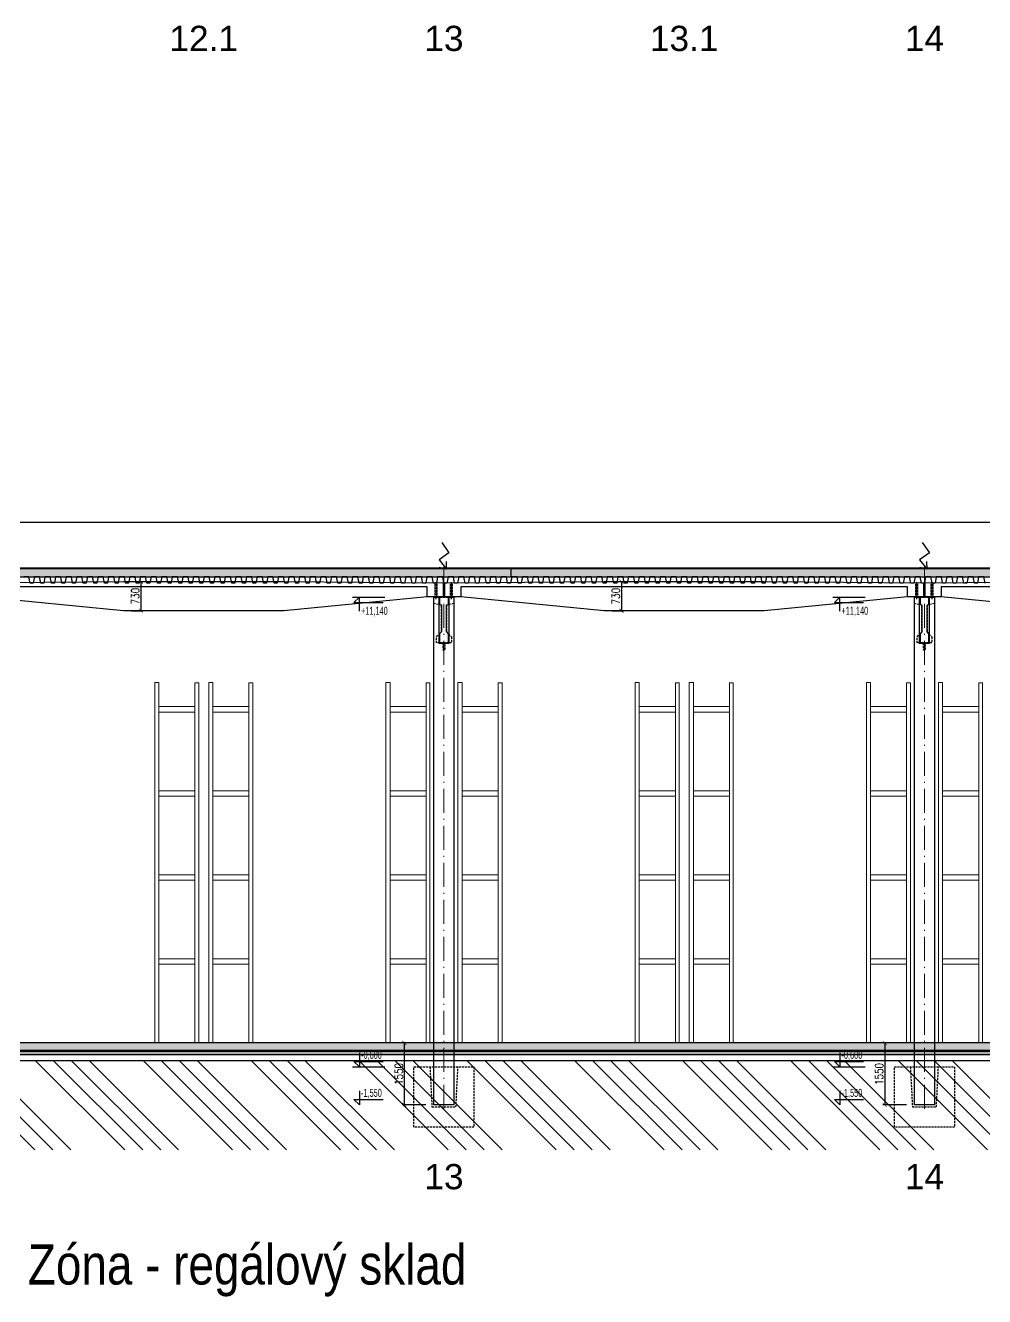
# Model space of a CAD drawing. Header units: millimetres. Extents: x 325046 to 1268204, y 1875583 to 2761998.
# Drawn here: x 839626 to 863581, y 2377186 to 2408947 of the extents above; entities that cross this region are included whole.
import ezdxf
from ezdxf.enums import TextEntityAlignment as Align

# ---------------------------------------------------------------- set-up
doc = ezdxf.new("R2010")
doc.units = ezdxf.units.MM
doc.header["$LTSCALE"] = 100
doc.header["$PDMODE"] = 65
for name, pattern in [('ACAD_ISO10W100', [18.5, 12, -3, 0.5, -3]), ('DASHDOT', [1, 0.5, -0.25, 0, -0.25]), ('DASHED', [0.75, 0.5, -0.25]), ('DIVIDE', [31.75, 12.7, -6.35, 0, -6.35, 0, -6.35])]:
    doc.linetypes.add(name, pattern=pattern)
for name, color, linetype in [('005', 9, 'Continuous'), ('025', 1, 'Continuous'), ('030', 7, 'Continuous'), ('035', 7, 'Continuous'), ('050', 4, 'Continuous'), ('KOTY', 2, 'Continuous'), ('kóty 100', 5, 'Continuous'), ('Sloupy', 7, 'Continuous'), ('ŠRAF-TERÉN', 34, 'Continuous'), ('ŽB - MONOLIT', 4, 'Continuous')]:
    doc.layers.add(name, color=color, linetype=linetype)
for name, color, linetype, lineweight, true_color in [('IZOLACE - H', 7, 'Continuous', 9, 0x525252), ('PŘÍČKY - SDK', 7, 'Continuous', 30, 0x6a1174), ('TECH - regaly', 7, 'Continuous', 9, 0xa98b7e), ('TECH - Zóny', 7, 'DIVIDE', 15, 0x33843e), ('TRAPÉZ -  KRYTINA', 7, 'Continuous', 25, 0x005875)]:
    doc.layers.add(name, color=color, linetype=linetype, lineweight=lineweight, true_color=true_color)
for name, color, linetype, true_color in [('Izolace tepelná', 7, 'Continuous', 0xfdf0ce), ('Popis OS', 7, 'Continuous', 0xbd0a5d), ('Příprava na dock', 7, 'Continuous', 0x616161), ('ŽB - Šraf-monol', 7, 'Continuous', 0x6bc2a4)]:
    doc.layers.add(name, color=color, linetype=linetype, true_color=true_color)
doc.layers.add('Objekty - osy', color=5, linetype='ACAD_ISO10W100', lineweight=20)
doc.styles.add('ARIAL NARROW', font='ARIALN.TTF')
doc.styles.add('ARIL-TENKÝ', font='arial.ttf')
doc.styles.add('ROMANS', font='romans.shx', dxfattribs={"width": 0.8})
doc.dimstyles.new('EXT_10', dxfattribs={"dimscale": 100, "dimtxt": 2, "dimasz": 1, "dimexe": 0.5, "dimexo": 2, "dimgap": 0.4, "dimtad": 1, "dimdec": 0, "dimzin": 0, "dimdsep": 46, "dimtxsty": 'ROMANS', "dimblk": 'ARCHTICK', "dimcen": 2, "dimclrd": 256, "dimclre": 256, "dimclrt": 7, "dimadec": 0, "dimazin": 0, "dimtfac": 0.5, "dimtdec": 0, "dimtix": 1, "dimtmove": 2, "dimatfit": 3, "dimldrblk": 'ARCHTICK', "dimfxl": 1, "dimtvp": 93.75, "dimtolj": 1, "dimtzin": 0, "dimarcsym": 0})

# ---------------------------------------------------------------- blocks, each defined once
blk = doc.blocks.new('L1_PO')
at = {"layer": '005', "linetype": 'DASHDOT', "ltscale": 0.5}
for points in [[(2900232, -5311663), (2900232, -5311223)], [(2911852, -5311663), (2911852, -5311223)]]:
    blk.add_lwpolyline(points, dxfattribs=at)
at = {"layer": '030'}
blk.add_lwpolyline([(2904042, -5311223), (2908042, -5311223), (2912022, -5311253), (2912022, -5311603), (2911622, -5311603), (2908042, -5311953), (2904042, -5311953), (2900462, -5311603), (2900062, -5311603), (2900062, -5311253)], close=True, dxfattribs=at)
blk.add_lwpolyline([(2911622, -5311603), (2911622, -5311353), (2900462, -5311353), (2900462, -5311603)], dxfattribs=at)
blk.add_lwpolyline([(2911622, -5311603), (2911622, -5311353), (2900462, -5311353), (2900462, -5311603)], dxfattribs=at)
at = {"layer": '035', "linetype": 'DASHED', "ltscale": 0.5}
for points in [[(2900207, -5311603), (2900207, -5311252)], [(2900257, -5311603), (2900257, -5311252)], [(2911827, -5311603), (2911827, -5311252)], [(2911877, -5311603), (2911877, -5311252)]]:
    blk.add_lwpolyline(points, dxfattribs=at)
blk = doc.blocks.new('HLAVIVE 5 PO')
at = {"layer": 'Příprava na dock', "linetype": 'DASHED'}
blk.add_lwpolyline([(2345597, -5228059), (2345597, -5226559), (2347097, -5226559), (2347097, -5228059)], close=True, dxfattribs=at)
blk.add_lwpolyline([(2345997, -5226559), (2346047, -5227559), (2346647, -5227559), (2346697, -5226559)], dxfattribs=at)
blk = doc.blocks.new('HROMOSVOD')
at = {"layer": 'Sloupy'}
for p, q in [((-215544, -3763603), (-215365, -3763858)), ((-215365, -3763858), (-215611, -3764037)), ((-215611, -3764037), (-215422, -3764264)), ((-215422, -3764264), (-215605, -3764227)), ((-215422, -3764264), (-215425, -3764077))]:
    blk.add_line(p, q, dxfattribs=at)
blk = doc.blocks.new('_ARCHTICK')
at = {"color": 0, "linetype": 'ByBlock', "const_width": 0.15}
blk.add_lwpolyline([(-0.5, -0.5), (0.5, 0.5)], dxfattribs=at)
blk = doc.blocks.new('*D713')
at = {"layer": 'Defpoints', "color": 0, "transparency": 16777216}
for p in [(849829, 2383523), (849089, 2381973), (849829, 2381973)]:
    blk.add_point(p, dxfattribs=at)
at = {"layer": 'KOTY', "lineweight": -2, "transparency": 16777216}
for p, q in [((849629, 2383523), (849039, 2383523)), ((849089, 2383523), (849089, 2381973)), ((849629, 2381973), (849039, 2381973))]:
    blk.add_line(p, q, dxfattribs=at)
at = {"layer": 'KOTY', "lineweight": -2, "transparency": 16777216, "xscale": 100, "yscale": 100, "zscale": 100}
for p, rotation in [((849089, 2383523), 90), ((849089, 2381973), 270)]:
    blk.add_blockref('_ARCHTICK', p, dxfattribs=dict(at, rotation=rotation))
at = {"layer": 'KOTY', "color": 7, "transparency": 16777216, "insert": (848949, 2382748), "char_height": 200, "attachment_point": 5, "rotation": 90, "style": 'ROMANS'}
blk.add_mtext('\\A1;1550', dxfattribs=at)
blk = doc.blocks.new('*D714')
at = {"layer": 'Defpoints', "color": 0, "transparency": 16777216}
for p in [(854079, 2395053), (854079, 2394323), (854510, 2394323)]:
    blk.add_point(p, dxfattribs=at)
at = {"layer": 'KOTY', "lineweight": -2, "transparency": 16777216}
for p, q in [((854279, 2395053), (854560, 2395053)), ((854510, 2395053), (854510, 2394323)), ((854279, 2394323), (854560, 2394323))]:
    blk.add_line(p, q, dxfattribs=at)
at = {"layer": 'KOTY', "lineweight": -2, "transparency": 16777216, "xscale": 100, "yscale": 100, "zscale": 100}
for p, rotation in [((854510, 2395053), 90), ((854510, 2394323), 270)]:
    blk.add_blockref('_ARCHTICK', p, dxfattribs=dict(at, rotation=rotation))
at = {"layer": 'KOTY', "color": 7, "transparency": 16777216, "insert": (854370, 2394688), "char_height": 200, "attachment_point": 5, "rotation": 90, "style": 'ROMANS'}
blk.add_mtext('\\A1;730', dxfattribs=at)
blk = doc.blocks.new('*D715')
at = {"layer": 'Defpoints', "color": 0, "transparency": 16777216}
for p in [(842079, 2395053), (842079, 2394323), (842510, 2394323)]:
    blk.add_point(p, dxfattribs=at)
at = {"layer": 'KOTY', "lineweight": -2, "transparency": 16777216}
for p, q in [((842279, 2395053), (842560, 2395053)), ((842510, 2395053), (842510, 2394323)), ((842279, 2394323), (842560, 2394323))]:
    blk.add_line(p, q, dxfattribs=at)
at = {"layer": 'KOTY', "lineweight": -2, "transparency": 16777216, "xscale": 100, "yscale": 100, "zscale": 100}
for p, rotation in [((842510, 2395053), 90), ((842510, 2394323), 270)]:
    blk.add_blockref('_ARCHTICK', p, dxfattribs=dict(at, rotation=rotation))
at = {"layer": 'KOTY', "color": 7, "transparency": 16777216, "insert": (842370, 2394688), "char_height": 200, "attachment_point": 5, "rotation": 90, "style": 'ROMANS'}
blk.add_mtext('\\A1;730', dxfattribs=at)
blk = doc.blocks.new('*D720')
at = {"layer": 'Defpoints', "color": 0, "transparency": 16777216}
for p in [(861829, 2383523), (861089, 2381973), (861829, 2381973)]:
    blk.add_point(p, dxfattribs=at)
at = {"layer": 'KOTY', "lineweight": -2, "transparency": 16777216}
for p, q in [((861629, 2383523), (861039, 2383523)), ((861089, 2383523), (861089, 2381973)), ((861629, 2381973), (861039, 2381973))]:
    blk.add_line(p, q, dxfattribs=at)
at = {"layer": 'KOTY', "lineweight": -2, "transparency": 16777216, "xscale": 100, "yscale": 100, "zscale": 100}
for p, rotation in [((861089, 2383523), 90), ((861089, 2381973), 270)]:
    blk.add_blockref('_ARCHTICK', p, dxfattribs=dict(at, rotation=rotation))
at = {"layer": 'KOTY', "color": 7, "transparency": 16777216, "insert": (860949, 2382748), "char_height": 200, "attachment_point": 5, "rotation": 90, "style": 'ROMANS'}
blk.add_mtext('\\A1;1550', dxfattribs=at)

msp = doc.modelspace()

# ---------------------------------------------------------------- hatches: boundary and pattern name
at = {"layer": 'Izolace tepelná'}
h = msp.add_hatch(color=256, dxfattribs=at)
h.dxf.hatch_style = 1
h.paths.add_polyline_path([(839485.7, 2395373.1), (838407.2, 2395373.1), (838407.2, 2395173.1), (839485.7, 2395173.1)])
h.paths.add_polyline_path([(845485.7, 2395373.1), (839485.7, 2395373.1), (839485.7, 2395173.1), (845485.7, 2395173.1)])
h.paths.add_polyline_path([(851485.7, 2395373.1), (845485.7, 2395373.1), (845485.7, 2395173.1), (845543.5, 2395173.1), (851485.7, 2395173.1)])
h.paths.add_polyline_path([(851760.7, 2395373.1), (851485.7, 2395373.1), (851485.7, 2395173.1), (851760.7, 2395173.1)])
h = msp.add_hatch(color=256, dxfattribs=at)
h.dxf.hatch_style = 1
h.paths.add_polyline_path([(852735.7, 2395373.1), (851657.2, 2395373.1), (851657.2, 2395173.1), (852735.7, 2395173.1)])
h.paths.add_polyline_path([(858735.7, 2395373.1), (852735.7, 2395373.1), (852735.7, 2395173.1), (858735.7, 2395173.1)])
h.paths.add_polyline_path([(864735.7, 2395373.1), (858735.7, 2395373.1), (858735.7, 2395173.1), (858793.5, 2395173.1), (864735.7, 2395173.1)])
h.paths.add_polyline_path([(865010.7, 2395373.1), (864735.7, 2395373.1), (864735.7, 2395173.1), (865010.7, 2395173.1)])
at = {"layer": 'ŠRAF-TERÉN'}
h = msp.add_hatch(dxfattribs=at)
h.set_pattern_fill('ANSI34', color=256, scale=100, angle=90, style=0)
h.set_pattern_definition([(135, (-468487, -136844.4), (-1347.0384, -1347.0384), []), (135, (-468487, -136395.4), (-1347.0384, -1347.0384), []), (135, (-468487, -135946.3), (-1347.0384, -1347.0384), []), (135, (-468487, -135497.3), (-1347.0384, -1347.0384), [])])
h.paths.add_polyline_path([(706303.7, 2383073.1), (711878.7, 2383073.1), (711878.7, 2381723.1), (711328.7, 2381723.1), (711328.7, 2380848.7), (706803.7, 2380848.7), (706803.7, 2381723.1), (706303.7, 2381723.1)])
h.paths.add_polyline_path([(700798.2, 2382764.2), (704598.7, 2382923.1), (705312.2, 2382923.1), (705466.2, 2382724.7), (705803.7, 2382724.7), (705803.7, 2381723.1), (705303.7, 2381723.1), (705303.7, 2380848.7), (700798.2, 2380848.7)])
h.paths.add_polyline_path([(717828.7, 2383073.1), (717828.7, 2381723.1), (717328.7, 2381723.1), (717328.7, 2380848.7), (712828.7, 2380848.7), (712828.7, 2381723.1), (712278.7, 2381723.1), (712278.7, 2381763.1), (712278.7, 2381763.1), (712278.7, 2381883.1), (712278.7, 2383073.1)])
h.paths.add_polyline_path([(718078.7, 2383073.1), (718078.7, 2381723.1), (717828.7, 2381723.1), (717828.7, 2381763.1), (717838.7, 2381763.1), (717838.7, 2381883.1), (717837.8, 2383073.1)])
h.paths.add_polyline_path([(718078.7, 2383073.1), (718328.7, 2383073.1), (718328.7, 2381883.1), (718318.7, 2381883.1), (718318.7, 2381763.1), (718319.1, 2381723.1), (718078.7, 2381723.1)])
h.paths.add_polyline_path([(1017133.1, 2383073.1), (1017036.8, 2380848.7), (718828.7, 2380848.7), (718828.7, 2381723.1), (718328.7, 2381723.1), (718328.7, 2381763.1), (718328.7, 2381763.1), (718328.7, 2381883.1), (718328.7, 2383073.1)])
h.paths.add_polyline_path([(718428.7, 2381723.1), (718828.7, 2381723.1), (718828.7, 2380848.7), (718384.9, 2380848.7)], flags=17)
h.paths.add_polyline_path([(718078.7, 2381723.1), (718328.7, 2381723.1), (718328.7, 2380848.7), (718078.7, 2380848.7)])
h.paths.add_polyline_path([(717828.7, 2381723.1), (718078.7, 2381723.1), (718078.7, 2380848.7), (717828.7, 2380848.7)])
h.paths.add_polyline_path([(717328.7, 2381723.1), (717728.7, 2381723.1), (717772.4, 2380848.7), (717328.7, 2380848.7)], flags=17)
h.paths.add_polyline_path([(712378.7, 2381723.1), (712828.7, 2381723.1), (712828.7, 2380848.7), (712334.9, 2380848.7)], flags=17)
h.paths.add_polyline_path([(712078.7, 2381723.1), (712278.7, 2381723.1), (712278.7, 2380848.7), (712078.7, 2380848.7)])
h.paths.add_polyline_path([(711878.7, 2381723.1), (712078.7, 2381723.1), (712078.7, 2380848.7), (711878.7, 2380848.7)])
h.paths.add_polyline_path([(711328.7, 2381723.1), (711778.7, 2381723.1), (711822.4, 2380848.7), (711328.7, 2380848.7)], flags=17)
h.paths.add_polyline_path([(706403.7, 2381723.1), (706803.7, 2381723.1), (706803.7, 2380848.7), (706359.9, 2380848.7)], flags=17)
h.paths.add_polyline_path([(706078.7, 2381723.1), (706303.7, 2381723.1), (706303.7, 2380848.7), (706078.7, 2380848.7)])
h.paths.add_polyline_path([(705803.7, 2381723.1), (706078.7, 2381723.1), (706078.7, 2380848.7), (705803.7, 2380848.7)])
h.paths.add_polyline_path([(705303.7, 2381723.1), (705703.7, 2381723.1), (705747.4, 2380848.7), (705303.7, 2380848.7)], flags=17)
at = {"layer": 'ŽB - Šraf-monol'}
msp.add_hatch(color=256, dxfattribs=at).paths.add_polyline_path([(1018353.7, 2383523.1), (1018353.7, 2383343.1), (705803.7, 2383343.1), (705803.7, 2383523.1)])

# ---------------------------------------------------------------- linework, layer by layer
at = {"layer": '005', "linetype": 'DASHDOT', "ltscale": 0.5}
for points in [[(850078.7, 2393323.1), (850078.7, 2393573.1)], [(862078.7, 2393323.1), (862078.7, 2393573.1)]]:
    msp.add_lwpolyline(points, dxfattribs=at)
at = {"layer": '025', "linetype": 'DASHED'}
for points, const_width in [([(849888.7, 2394663.1), (849888.7, 2395003.1)], 20), ([(850268.7, 2394663.1), (850268.7, 2395003.1)], 20), ([(861888.7, 2394663.1), (861888.7, 2395003.1)], 20), ([(862268.7, 2394663.1), (862268.7, 2395003.1)], 20), ([(850078.7, 2393373.1), (850078.7, 2393523.1)], 25), ([(862078.7, 2393373.1), (862078.7, 2393523.1)], 25)]:
    msp.add_lwpolyline(points, dxfattribs=dict(at, const_width=const_width))
at = {"layer": '035', "linetype": 'DASHED'}
for points in [[(849828.7, 2394663.7), (850328.7, 2394663.7), (850328.7, 2394503.8), (850143.7, 2394464.8), (850143.7, 2393793.1), (850263.7, 2393673.1), (850263.7, 2393523.1), (849893.7, 2393523.1), (849893.7, 2393673.1), (850013.7, 2393793.1), (850013.7, 2394464.8), (849828.7, 2394503.8), (849828.7, 2394663.7)], [(861828.7, 2394663.7), (862328.7, 2394663.7), (862328.7, 2394503.8), (862143.7, 2394464.8), (862143.7, 2393793.1), (862263.7, 2393673.1), (862263.7, 2393523.1), (861893.7, 2393523.1), (861893.7, 2393673.1), (862013.7, 2393793.1), (862013.7, 2394464.8), (861828.7, 2394503.8), (861828.7, 2394663.7)]]:
    msp.add_lwpolyline(points, dxfattribs=at)
at = {"layer": '035', "ltscale": 0.5}
for points in [[(849828.7, 2394663.1), (849948.7, 2394663.1), (849948.7, 2393513.1), (850208.7, 2393513.1), (850208.7, 2394663.1), (850328.7, 2394663.1), (850328.7, 2381973.1), (849828.7, 2381973.1)], [(861828.7, 2394663.1), (861948.7, 2394663.1), (861948.7, 2393513.1), (862208.7, 2393513.1), (862208.7, 2394663.1), (862328.7, 2394663.1), (862328.7, 2381973.1), (861828.7, 2381973.1)]]:
    msp.add_lwpolyline(points, close=True, dxfattribs=at)
at = {"layer": '035', "linetype": 'DASHED'}
for points in [[(850048.7, 2393513.1), (850048.7, 2393353.1), (850108.7, 2393353.1), (850108.7, 2393513.1)], [(862048.7, 2393513.1), (862048.7, 2393353.1), (862108.7, 2393353.1), (862108.7, 2393513.1)]]:
    msp.add_lwpolyline(points, close=True, dxfattribs=at)
at = {"layer": '050'}
for points in [[(849968.7, 2394663.7), (849968.7, 2394474.3), (850013.7, 2394464.8), (850013.7, 2393793.1), (849968.7, 2393748.1), (849968.7, 2393523.1), (850188.7, 2393523.1), (850188.7, 2393748.1), (850143.7, 2393793.1), (850143.7, 2394464.8), (850188.7, 2394474.3), (850188.7, 2394663.7)], [(861968.7, 2394663.7), (861968.7, 2394474.3), (862013.7, 2394464.8), (862013.7, 2393793.1), (861968.7, 2393748.1), (861968.7, 2393523.1), (862188.7, 2393523.1), (862188.7, 2393748.1), (862143.7, 2393793.1), (862143.7, 2394464.8), (862188.7, 2394474.3), (862188.7, 2394663.7)]]:
    msp.add_lwpolyline(points, close=True, dxfattribs=at)
at = {"layer": 'IZOLACE - H', "linetype": 'ByBlock', "ltscale": 1000}
for p, q in [((838407.2, 2395393.1), (851760.7, 2395393.1)), ((851657.2, 2395393.1), (865010.7, 2395393.1))]:
    msp.add_line(p, q, dxfattribs=at)
at = {"layer": 'IZOLACE - H', "linetype": 'DASHED', "ltscale": 10, "const_width": 20}
for points in [[(838407.2, 2395383.1), (851760.7, 2395383.1)], [(851657.2, 2395383.1), (865010.7, 2395383.1)]]:
    msp.add_lwpolyline(points, dxfattribs=at)
at = {"layer": 'IZOLACE - H', "linetype": 'DASHED', "ltscale": 5, "const_width": 20, "flags": 128}
msp.add_lwpolyline([(705803.7, 2383323.1), (1018353.7, 2383323.1)], dxfattribs=at)
at = {"layer": 'IZOLACE - H', "linetype": 'ByBlock', "ltscale": 1000, "flags": 128}
for points in [[(705803.7, 2383333.1), (1018189, 2383333.1)], [(705803.7, 2383313.1), (1018353.7, 2383313.1)]]:
    msp.add_lwpolyline(points, dxfattribs=at)
at = {"layer": 'Izolace tepelná'}
for points in [[(851760.7, 2395173.1), (851760.7, 2395373.1), (838407.2, 2395373.1)], [(838407.2, 2395173.1), (851760.7, 2395173.1)], [(865010.7, 2395173.1), (865010.7, 2395373.1), (851657.2, 2395373.1)], [(851657.2, 2395173.1), (865010.7, 2395173.1)], [(1018353.7, 2383233.1), (705803.7, 2383233.1), (705803.7, 2383313.1)], [(705803.7, 2383313.1), (1018353.7, 2383313.1)]]:
    msp.add_lwpolyline(points, dxfattribs=at)
at = {"layer": 'KOTY'}
for p, q in [((847791.8, 2394663.1), (848601.3, 2394663.1)), ((859791.8, 2394663.1), (860601.3, 2394663.1)), ((847791.8, 2382923.1), (848601.3, 2382923.1)), ((859791.8, 2382923.1), (860601.3, 2382923.1))]:
    msp.add_line(p, q, dxfattribs=at)
at = {"layer": 'KOTY', "flags": 128}
for points in [[(847966.5, 2394312.2), (847966.5, 2394663.1), (847831.5, 2394528.1), (848556.5, 2394528.1)], [(859966.5, 2394312.2), (859966.5, 2394663.1), (859831.5, 2394528.1), (860556.5, 2394528.1)], [(847966.5, 2383274), (847966.5, 2382923.1), (847831.5, 2383058.1), (848556.5, 2383058.1)], [(859966.5, 2383274), (859966.5, 2382923.1), (859831.5, 2383058.1), (860556.5, 2383058.1)], [(847966.5, 2382324), (847966.5, 2381973.1), (847831.5, 2382108.1), (848556.5, 2382108.1)], [(859966.5, 2382324), (859966.5, 2381973.1), (859831.5, 2382108.1), (860556.5, 2382108.1)]]:
    msp.add_lwpolyline(points, dxfattribs=at)
at = {"layer": 'kóty 100'}
msp.add_line((1024720.1, 2396523.1), (705683.7, 2396523.1), dxfattribs=at)
at = {"layer": 'Objekty - osy', "ltscale": 0.5}
for points in [[(850078.7, 2395423.5), (850078.7, 2381773.1)], [(862078.7, 2395423.5), (862078.7, 2381773.1)]]:
    msp.add_lwpolyline(points, dxfattribs=at)
at = {"layer": 'PŘÍČKY - SDK'}
msp.add_line((705803.7, 2383230.5), (1018353.7, 2383230.5), dxfattribs=at)
at = {"layer": 'TECH - regaly', "linetype": 'ByBlock', "ltscale": 100}
for points in [[(842853.7, 2392526.3), (842957.3, 2392526.3), (842957.3, 2383523.1), (842853.7, 2383523.1)], [(843858.6, 2392522.6), (843953.7, 2392522.6), (843953.7, 2383523.1), (843858.6, 2383523.1)], [(844203.7, 2392526.3), (844307.3, 2392526.3), (844307.3, 2383523.1), (844203.7, 2383523.1)], [(845208.6, 2392522.6), (845303.7, 2392522.6), (845303.7, 2383523.1), (845208.6, 2383523.1)], [(848628.7, 2392526.3), (848732.3, 2392526.3), (848732.3, 2383523.1), (848628.7, 2383523.1)], [(849633.6, 2392522.6), (849728.7, 2392522.6), (849728.7, 2383523.1), (849633.6, 2383523.1)], [(850428.7, 2392526.3), (850532.3, 2392526.3), (850532.3, 2383523.1), (850428.7, 2383523.1)], [(851433.6, 2392522.6), (851528.7, 2392522.6), (851528.7, 2383523.1), (851433.6, 2383523.1)], [(854853.7, 2392526.3), (854957.3, 2392526.3), (854957.3, 2383523.1), (854853.7, 2383523.1)], [(855858.6, 2392522.6), (855953.7, 2392522.6), (855953.7, 2383523.1), (855858.6, 2383523.1)], [(856203.7, 2392526.3), (856307.3, 2392526.3), (856307.3, 2383523.1), (856203.7, 2383523.1)], [(857208.6, 2392522.6), (857303.7, 2392522.6), (857303.7, 2383523.1), (857208.6, 2383523.1)], [(860628.7, 2392526.3), (860732.3, 2392526.3), (860732.3, 2383523.1), (860628.7, 2383523.1)], [(861633.6, 2392522.6), (861728.7, 2392522.6), (861728.7, 2383523.1), (861633.6, 2383523.1)], [(862428.7, 2392526.3), (862532.3, 2392526.3), (862532.3, 2383523.1), (862428.7, 2383523.1)], [(863433.6, 2392522.6), (863528.7, 2392522.6), (863528.7, 2383523.1), (863433.6, 2383523.1)], [(842957.3, 2391930.1), (843858.6, 2391930.1), (843858.6, 2391791.9), (842957.3, 2391791.9)], [(844307.3, 2391930.1), (845208.6, 2391930.1), (845208.6, 2391791.9), (844307.3, 2391791.9)], [(848732.3, 2391930.1), (849633.6, 2391930.1), (849633.6, 2391791.9), (848732.3, 2391791.9)], [(850532.3, 2391930.1), (851433.6, 2391930.1), (851433.6, 2391791.9), (850532.3, 2391791.9)], [(854957.3, 2391930.1), (855858.6, 2391930.1), (855858.6, 2391791.9), (854957.3, 2391791.9)], [(856307.3, 2391930.1), (857208.6, 2391930.1), (857208.6, 2391791.9), (856307.3, 2391791.9)], [(860732.3, 2391930.1), (861633.6, 2391930.1), (861633.6, 2391791.9), (860732.3, 2391791.9)], [(862532.3, 2391930.1), (863433.6, 2391930.1), (863433.6, 2391791.9), (862532.3, 2391791.9)], [(842957.3, 2389821.9), (843858.6, 2389821.9), (843858.6, 2389692.3), (842957.3, 2389692.3)], [(844307.3, 2389821.9), (845208.6, 2389821.9), (845208.6, 2389692.3), (844307.3, 2389692.3)], [(848732.3, 2389821.9), (849633.6, 2389821.9), (849633.6, 2389692.3), (848732.3, 2389692.3)], [(850532.3, 2389821.9), (851433.6, 2389821.9), (851433.6, 2389692.3), (850532.3, 2389692.3)], [(854957.3, 2389821.9), (855858.6, 2389821.9), (855858.6, 2389692.3), (854957.3, 2389692.3)], [(856307.3, 2389821.9), (857208.6, 2389821.9), (857208.6, 2389692.3), (856307.3, 2389692.3)], [(860732.3, 2389821.9), (861633.6, 2389821.9), (861633.6, 2389692.3), (860732.3, 2389692.3)], [(862532.3, 2389821.9), (863433.6, 2389821.9), (863433.6, 2389692.3), (862532.3, 2389692.3)], [(842957.3, 2387722.3), (843858.6, 2387722.3), (843858.6, 2387592.7), (842957.3, 2387592.7)], [(844307.3, 2387722.3), (845208.6, 2387722.3), (845208.6, 2387592.7), (844307.3, 2387592.7)], [(848732.3, 2387722.3), (849633.6, 2387722.3), (849633.6, 2387592.7), (848732.3, 2387592.7)], [(850532.3, 2387722.3), (851433.6, 2387722.3), (851433.6, 2387592.7), (850532.3, 2387592.7)], [(854957.3, 2387722.3), (855858.6, 2387722.3), (855858.6, 2387592.7), (854957.3, 2387592.7)], [(856307.3, 2387722.3), (857208.6, 2387722.3), (857208.6, 2387592.7), (856307.3, 2387592.7)], [(860732.3, 2387722.3), (861633.6, 2387722.3), (861633.6, 2387592.7), (860732.3, 2387592.7)], [(862532.3, 2387722.3), (863433.6, 2387722.3), (863433.6, 2387592.7), (862532.3, 2387592.7)], [(842957.3, 2385622.7), (843858.6, 2385622.7), (843858.6, 2385493.1), (842957.3, 2385493.1)], [(844307.3, 2385622.7), (845208.6, 2385622.7), (845208.6, 2385493.1), (844307.3, 2385493.1)], [(848732.3, 2385622.7), (849633.6, 2385622.7), (849633.6, 2385493.1), (848732.3, 2385493.1)], [(850532.3, 2385622.7), (851433.6, 2385622.7), (851433.6, 2385493.1), (850532.3, 2385493.1)], [(854957.3, 2385622.7), (855858.6, 2385622.7), (855858.6, 2385493.1), (854957.3, 2385493.1)], [(856307.3, 2385622.7), (857208.6, 2385622.7), (857208.6, 2385493.1), (856307.3, 2385493.1)], [(860732.3, 2385622.7), (861633.6, 2385622.7), (861633.6, 2385493.1), (860732.3, 2385493.1)], [(862532.3, 2385622.7), (863433.6, 2385622.7), (863433.6, 2385493.1), (862532.3, 2385493.1)]]:
    msp.add_lwpolyline(points, close=True, dxfattribs=at)
at = {"layer": 'TRAPÉZ -  KRYTINA', "flags": 128}
for points in [[(851761.2, 2395107.5), (851743.5, 2395013.1), (851693.5, 2395013.1), (851668.5, 2395013.1), (851638.5, 2395173.1), (851508.5, 2395173.1), (851478.5, 2395013.1), (851428.5, 2395013.1), (851403.5, 2395013.1), (851373.5, 2395173.1), (851243.5, 2395173.1), (851213.5, 2395013.1), (851163.5, 2395013.1), (851138.5, 2395013.1), (851108.5, 2395173.1), (850978.5, 2395173.1), (850948.5, 2395013.1), (850898.5, 2395013.1), (850873.5, 2395013.1), (850843.5, 2395173.1), (850713.5, 2395173.1), (850683.5, 2395013.1), (850633.5, 2395013.1), (850608.5, 2395013.1), (850578.5, 2395173.1), (850448.5, 2395173.1), (850418.5, 2395013.1), (850368.5, 2395013.1), (850343.5, 2395013.1), (850313.5, 2395173.1), (850183.5, 2395173.1), (850153.5, 2395013.1), (850103.5, 2395013.1), (850078.5, 2395013.1), (850048.5, 2395173.1), (849918.5, 2395173.1), (849888.5, 2395013.1), (849838.5, 2395013.1), (849813.5, 2395013.1), (849783.5, 2395173.1), (849653.5, 2395173.1), (849623.5, 2395013.1), (849573.5, 2395013.1), (849548.5, 2395013.1), (849518.5, 2395173.1), (849388.5, 2395173.1), (849358.5, 2395013.1), (849308.5, 2395013.1), (849283.5, 2395013.1), (849253.5, 2395173.1), (849123.5, 2395173.1), (849093.5, 2395013.1), (849043.5, 2395013.1), (849018.5, 2395013.1), (848988.5, 2395173.1), (848858.5, 2395173.1), (848828.5, 2395013.1), (848778.5, 2395013.1), (848753.5, 2395013.1), (848723.5, 2395173.1), (848593.5, 2395173.1), (848563.5, 2395013.1), (848513.5, 2395013.1), (848488.5, 2395013.1), (848458.5, 2395173.1), (848328.5, 2395173.1), (848298.5, 2395013.1), (848248.5, 2395013.1), (848223.5, 2395013.1), (848193.5, 2395173.1), (848063.5, 2395173.1), (848033.5, 2395013.1), (847983.5, 2395013.1), (847958.5, 2395013.1), (847928.5, 2395173.1), (847798.5, 2395173.1), (847768.5, 2395013.1), (847718.5, 2395013.1), (847693.5, 2395013.1), (847663.5, 2395173.1), (847533.5, 2395173.1), (847503.5, 2395013.1), (847453.5, 2395013.1), (847428.5, 2395013.1), (847398.5, 2395173.1), (847268.5, 2395173.1), (847238.5, 2395013.1), (847188.5, 2395013.1), (847163.5, 2395013.1), (847133.5, 2395173.1), (847003.5, 2395173.1), (846973.5, 2395013.1), (846923.5, 2395013.1), (846898.5, 2395013.1), (846868.5, 2395173.1), (846738.5, 2395173.1), (846708.5, 2395013.1), (846658.5, 2395013.1), (846633.5, 2395013.1), (846603.5, 2395173.1), (846473.5, 2395173.1), (846443.5, 2395013.1), (846393.5, 2395013.1), (846368.5, 2395013.1), (846338.5, 2395173.1), (846208.5, 2395173.1), (846178.5, 2395013.1), (846128.5, 2395013.1), (846103.5, 2395013.1), (846073.5, 2395173.1), (845943.5, 2395173.1), (845913.5, 2395013.1), (845863.5, 2395013.1), (845838.5, 2395013.1), (845808.5, 2395173.1), (845678.5, 2395173.1), (845648.5, 2395013.1), (845598.5, 2395013.1), (845573.5, 2395013.1), (845543.5, 2395173.1), (845413.5, 2395173.1), (845383.5, 2395013.1), (845333.5, 2395013.1), (845308.5, 2395013.1), (845278.5, 2395173.1), (845148.5, 2395173.1), (845118.5, 2395013.1), (845068.5, 2395013.1), (845043.5, 2395013.1), (845013.5, 2395173.1), (844883.5, 2395173.1), (844853.5, 2395013.1), (844803.5, 2395013.1), (844778.5, 2395013.1), (844748.5, 2395173.1), (844618.5, 2395173.1), (844588.5, 2395013.1), (844538.5, 2395013.1), (844513.5, 2395013.1), (844483.5, 2395173.1), (844353.5, 2395173.1), (844323.5, 2395013.1), (844273.5, 2395013.1), (844248.5, 2395013.1), (844218.5, 2395173.1), (844088.5, 2395173.1), (844058.5, 2395013.1), (844008.5, 2395013.1), (843983.5, 2395013.1), (843953.5, 2395173.1), (843823.5, 2395173.1), (843793.5, 2395013.1), (843743.5, 2395013.1), (843718.5, 2395013.1), (843688.5, 2395173.1), (843558.5, 2395173.1), (843528.5, 2395013.1), (843478.5, 2395013.1), (843453.5, 2395013.1), (843423.5, 2395173.1), (843293.5, 2395173.1), (843263.5, 2395013.1), (843213.5, 2395013.1), (843188.5, 2395013.1), (843158.5, 2395173.1), (843028.5, 2395173.1), (842998.5, 2395013.1), (842948.5, 2395013.1), (842923.5, 2395013.1), (842893.5, 2395173.1), (842763.5, 2395173.1), (842733.5, 2395013.1), (842683.5, 2395013.1), (842658.5, 2395013.1), (842628.5, 2395173.1), (842498.5, 2395173.1), (842468.5, 2395013.1), (842418.5, 2395013.1), (842393.5, 2395013.1), (842363.5, 2395173.1), (842233.5, 2395173.1), (842203.5, 2395013.1), (842153.5, 2395013.1), (842128.5, 2395013.1), (842098.5, 2395173.1), (841968.5, 2395173.1), (841938.5, 2395013.1), (841888.5, 2395013.1), (841863.5, 2395013.1), (841833.5, 2395173.1), (841703.5, 2395173.1), (841673.5, 2395013.1), (841623.5, 2395013.1), (841598.5, 2395013.1), (841568.5, 2395173.1), (841438.5, 2395173.1), (841408.5, 2395013.1), (841358.5, 2395013.1), (841333.5, 2395013.1), (841303.5, 2395173.1), (841173.5, 2395173.1), (841143.5, 2395013.1), (841093.5, 2395013.1), (841068.5, 2395013.1), (841038.5, 2395173.1), (840908.5, 2395173.1), (840878.5, 2395013.1), (840828.5, 2395013.1), (840803.5, 2395013.1), (840773.5, 2395173.1), (840643.5, 2395173.1), (840613.5, 2395013.1), (840563.5, 2395013.1), (840538.5, 2395013.1), (840508.5, 2395173.1), (840378.5, 2395173.1), (840348.5, 2395013.1), (840298.5, 2395013.1), (840273.5, 2395013.1), (840243.5, 2395173.1), (840113.5, 2395173.1), (840083.5, 2395013.1), (840033.5, 2395013.1), (840008.5, 2395013.1), (839978.5, 2395173.1), (839848.5, 2395173.1), (839818.5, 2395013.1), (839768.5, 2395013.1), (839743.5, 2395013.1), (839713.5, 2395173.1), (839583.5, 2395173.1)], [(863593.5, 2395013.1), (863563.5, 2395173.1), (863433.5, 2395173.1), (863403.5, 2395013.1), (863353.5, 2395013.1), (863328.5, 2395013.1), (863298.5, 2395173.1), (863168.5, 2395173.1), (863138.5, 2395013.1), (863088.5, 2395013.1), (863063.5, 2395013.1), (863033.5, 2395173.1), (862903.5, 2395173.1), (862873.5, 2395013.1), (862823.5, 2395013.1), (862798.5, 2395013.1), (862768.5, 2395173.1), (862638.5, 2395173.1), (862608.5, 2395013.1), (862558.5, 2395013.1), (862533.5, 2395013.1), (862503.5, 2395173.1), (862373.5, 2395173.1), (862343.5, 2395013.1), (862293.5, 2395013.1), (862268.5, 2395013.1), (862238.5, 2395173.1), (862108.5, 2395173.1), (862078.5, 2395013.1), (862028.5, 2395013.1), (862003.5, 2395013.1), (861973.5, 2395173.1), (861843.5, 2395173.1), (861813.5, 2395013.1), (861763.5, 2395013.1), (861738.5, 2395013.1), (861708.5, 2395173.1), (861578.5, 2395173.1), (861548.5, 2395013.1), (861498.5, 2395013.1), (861473.5, 2395013.1), (861443.5, 2395173.1), (861313.5, 2395173.1), (861283.5, 2395013.1), (861233.5, 2395013.1), (861208.5, 2395013.1), (861178.5, 2395173.1), (861048.5, 2395173.1), (861018.5, 2395013.1), (860968.5, 2395013.1), (860943.5, 2395013.1), (860913.5, 2395173.1), (860783.5, 2395173.1), (860753.5, 2395013.1), (860703.5, 2395013.1), (860678.5, 2395013.1), (860648.5, 2395173.1), (860518.5, 2395173.1), (860488.5, 2395013.1), (860438.5, 2395013.1), (860413.5, 2395013.1), (860383.5, 2395173.1), (860253.5, 2395173.1), (860223.5, 2395013.1), (860173.5, 2395013.1), (860148.5, 2395013.1), (860118.5, 2395173.1), (859988.5, 2395173.1), (859958.5, 2395013.1), (859908.5, 2395013.1), (859883.5, 2395013.1), (859853.5, 2395173.1), (859723.5, 2395173.1), (859693.5, 2395013.1), (859643.5, 2395013.1), (859618.5, 2395013.1), (859588.5, 2395173.1), (859458.5, 2395173.1), (859428.5, 2395013.1), (859378.5, 2395013.1), (859353.5, 2395013.1), (859323.5, 2395173.1), (859193.5, 2395173.1), (859163.5, 2395013.1), (859113.5, 2395013.1), (859088.5, 2395013.1), (859058.5, 2395173.1), (858928.5, 2395173.1), (858898.5, 2395013.1), (858848.5, 2395013.1), (858823.5, 2395013.1), (858793.5, 2395173.1), (858663.5, 2395173.1), (858633.5, 2395013.1), (858583.5, 2395013.1), (858558.5, 2395013.1), (858528.5, 2395173.1), (858398.5, 2395173.1), (858368.5, 2395013.1), (858318.5, 2395013.1), (858293.5, 2395013.1), (858263.5, 2395173.1), (858133.5, 2395173.1), (858103.5, 2395013.1), (858053.5, 2395013.1), (858028.5, 2395013.1), (857998.5, 2395173.1), (857868.5, 2395173.1), (857838.5, 2395013.1), (857788.5, 2395013.1), (857763.5, 2395013.1), (857733.5, 2395173.1), (857603.5, 2395173.1), (857573.5, 2395013.1), (857523.5, 2395013.1), (857498.5, 2395013.1), (857468.5, 2395173.1), (857338.5, 2395173.1), (857308.5, 2395013.1), (857258.5, 2395013.1), (857233.5, 2395013.1), (857203.5, 2395173.1), (857073.5, 2395173.1), (857043.5, 2395013.1), (856993.5, 2395013.1), (856968.5, 2395013.1), (856938.5, 2395173.1), (856808.5, 2395173.1), (856778.5, 2395013.1), (856728.5, 2395013.1), (856703.5, 2395013.1), (856673.5, 2395173.1), (856543.5, 2395173.1), (856513.5, 2395013.1), (856463.5, 2395013.1), (856438.5, 2395013.1), (856408.5, 2395173.1), (856278.5, 2395173.1), (856248.5, 2395013.1), (856198.5, 2395013.1), (856173.5, 2395013.1), (856143.5, 2395173.1), (856013.5, 2395173.1), (855983.5, 2395013.1), (855933.5, 2395013.1), (855908.5, 2395013.1), (855878.5, 2395173.1), (855748.5, 2395173.1), (855718.5, 2395013.1), (855668.5, 2395013.1), (855643.5, 2395013.1), (855613.5, 2395173.1), (855483.5, 2395173.1), (855453.5, 2395013.1), (855403.5, 2395013.1), (855378.5, 2395013.1), (855348.5, 2395173.1), (855218.5, 2395173.1), (855188.5, 2395013.1), (855138.5, 2395013.1), (855113.5, 2395013.1), (855083.5, 2395173.1), (854953.5, 2395173.1), (854923.5, 2395013.1), (854873.5, 2395013.1), (854848.5, 2395013.1), (854818.5, 2395173.1), (854688.5, 2395173.1), (854658.5, 2395013.1), (854608.5, 2395013.1), (854583.5, 2395013.1), (854553.5, 2395173.1), (854423.5, 2395173.1), (854393.5, 2395013.1), (854343.5, 2395013.1), (854318.5, 2395013.1), (854288.5, 2395173.1), (854158.5, 2395173.1), (854128.5, 2395013.1), (854078.5, 2395013.1), (854053.5, 2395013.1), (854023.5, 2395173.1), (853893.5, 2395173.1), (853863.5, 2395013.1), (853813.5, 2395013.1), (853788.5, 2395013.1), (853758.5, 2395173.1), (853628.5, 2395173.1), (853598.5, 2395013.1), (853548.5, 2395013.1), (853523.5, 2395013.1), (853493.5, 2395173.1), (853363.5, 2395173.1), (853333.5, 2395013.1), (853283.5, 2395013.1), (853258.5, 2395013.1), (853228.5, 2395173.1), (853098.5, 2395173.1), (853068.5, 2395013.1), (853018.5, 2395013.1), (852993.5, 2395013.1), (852963.5, 2395173.1), (852833.5, 2395173.1), (852803.5, 2395013.1), (852753.5, 2395013.1), (852728.5, 2395013.1), (852698.5, 2395173.1), (852568.5, 2395173.1), (852538.5, 2395013.1), (852488.5, 2395013.1), (852463.5, 2395013.1), (852433.5, 2395173.1), (852303.5, 2395173.1), (852273.5, 2395013.1), (852223.5, 2395013.1), (852198.5, 2395013.1), (852168.5, 2395173.1), (852038.5, 2395173.1), (852008.5, 2395013.1), (851958.5, 2395013.1), (851933.5, 2395013.1), (851903.5, 2395173.1), (851773.5, 2395173.1), (851743.5, 2395013.1), (851693.5, 2395013.1), (851668.5, 2395013.1), (851657.2, 2395073.3)]]:
    msp.add_lwpolyline(points, dxfattribs=at)
at = {"layer": 'ŠRAF-TERÉN', "flags": 128}
msp.add_lwpolyline([(1018353.7, 2383073.1), (706217.1, 2383073.1), (705944.6, 2382724.7), (705466.2, 2382724.7), (705312.2, 2382923.1), (704598.7, 2382923.1), (700798.2, 2382764.2)], dxfattribs=at)
at = {"layer": 'ŽB - MONOLIT', "ltscale": 30}
msp.add_lwpolyline([(1018353.7, 2383523.1), (705803.7, 2383523.1), (705803.7, 2383343.1), (1018353.7, 2383343.1)], dxfattribs=at)

# ---------------------------------------------------------------- block references
at = {"layer": '035'}
for p in [(-2061963.8, 7706276.2), (-2049963.8, 7706276.2), (-2037963.8, 7706276.2)]:
    msp.add_blockref('L1_PO', p, dxfattribs=at)
at = {"layer": 'KOTY'}
for name, p in [('HROMOSVOD', (1065566.5, 6159628.2)), ('HROMOSVOD', (1077566.5, 6159628.2)), ('HLAVIVE 5 PO', (-1496268.7, 7609481.9)), ('HLAVIVE 5 PO', (-1484268.7, 7609481.9))]:
    msp.add_blockref(name, p, dxfattribs=at)

# ---------------------------------------------------------------- texts
at = {"layer": 'KOTY', "color": 7, "width": 0.6}
for s, p in [('+11,140', (848007.5, 2394221.4)), ('+11,140', (860007.5, 2394221.4)), ('-0,600', (848007.5, 2383126.7)), ('-0,600', (860007.5, 2383126.7)), ('-1,550', (848007.5, 2382176.7)), ('-1,550', (860007.5, 2382176.7))]:
    msp.add_text(s, height=200, dxfattribs=at).set_placement(p)
at = {"layer": 'Popis OS', "linetype": 'ByBlock', "style": 'ARIL-TENKÝ'}
for s, p in [('12.1', (844078.7, 2408622.8)), ('13', (850078.7, 2408622.8)), ('13.1', (856078.7, 2408622.8)), ('14', (862078.7, 2408622.8)), ('13', (850078.7, 2380183.1)), ('14', (862078.7, 2380183.1))]:
    msp.add_text(s, height=630, dxfattribs=at).set_placement(p, align=Align.MIDDLE_CENTER)
at = {"layer": 'TECH - Zóny', "style": 'ARIAL NARROW'}
msp.add_text('Zóna - regálový sklad ', height=1000, dxfattribs=at).set_placement((839687, 2377487.8))

# ---------------------------------------------------------------- dimensions: what is measured, and where the dimension line sits
at = {"layer": 'KOTY'}
for base, p1, p2, angle, picture, middle in [((842509.7, 2394323.1), (842078.7, 2395053.1), (842078.7, 2394323.1), 90, '*D715', (842369.7, 2394688.1)), ((854509.7, 2394323.1), (854078.7, 2395053.1), (854078.7, 2394323.1), 90, '*D714', (854369.7, 2394688.1)), ((849088.9, 2381973.1), (849828.7, 2383523.1), (849828.7, 2381973.1), 270, '*D713', (848948.9, 2382748.1)), ((861088.9, 2381973.1), (861828.7, 2383523.1), (861828.7, 2381973.1), 270, '*D720', (860948.9, 2382748.1))]:
    dim = msp.add_linear_dim(base=base, p1=p1, p2=p2, angle=angle, dimstyle='EXT_10', dxfattribs=at)
    dim.commit()
    dim.dimension.update_dxf_attribs({"geometry": picture, "text_midpoint": middle})

doc.saveas('drawing.dxf')
